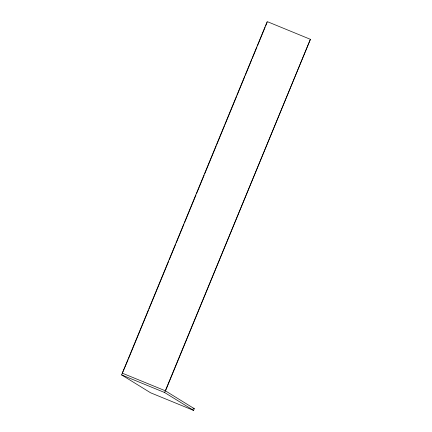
<?xml version="1.0" encoding="UTF-8"?>
<svg xmlns="http://www.w3.org/2000/svg" width="432" height="432" viewBox="0 0 432 432"><rect width="100%" height="100%" fill="white"/><g stroke="black" fill="none" stroke-linecap="round" stroke-linejoin="round"><path stroke-width="0.65" d="M128.153 359.575L122.31 373.172L165.305 390.776L194.297 408.672L193.585 410.4L150.59 392.791L121.597 374.9L267.219 21.6L310.403 39.323L165.494 390.895M128.666 358.328L148.451 310.327M148.964 309.08L168.745 261.085M169.258 259.837L175.684 244.253M176.197 243.005L183.902 224.305M184.421 223.058L195.982 195.01M196.495 193.763L204.201 175.063M204.714 173.815L216.275 145.762M216.794 144.515L224.5 125.815M225.013 124.567L236.574 96.52M237.087 95.272L244.798 76.572M245.311 75.325L251.732 59.74M252.25 58.493L256.873 47.272M257.386 46.03L265.091 27.329M265.61 26.082L267.149 22.34M193.585 410.4L164.592 392.51L310.403 39.323M121.597 374.9L164.592 392.51M193.05 408.159L194.297 408.672"/></g></svg>
